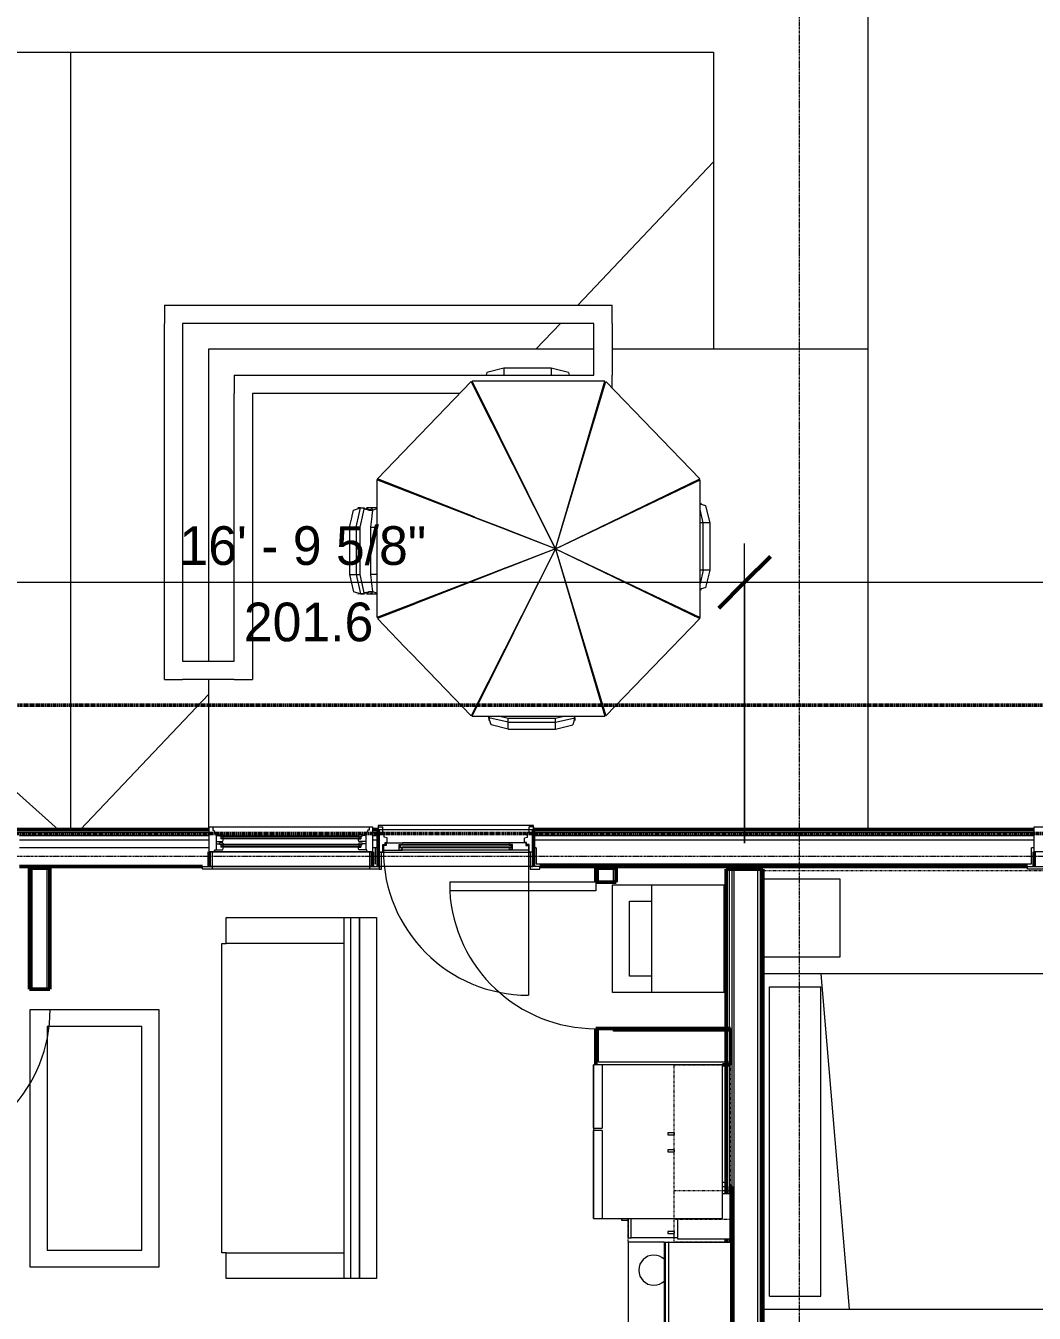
# Model space of a CAD drawing. Header units: inches. Extents: x -4266 to -1814, y 9706 to 12441.
# Drawn here: x -2680.4 to -2445.7, y 10709.9 to 11009.5 of the extents above; entities that cross this region are included whole.
import ezdxf

# ---------------------------------------------------------------- set-up
doc = ezdxf.new("R2010")
doc.units = ezdxf.units.IN
doc.header["$MEASUREMENT"] = 0
for name, pattern in [('Dash', [0.25, 0.125, -0.125]), ('Dash 1_16_', [0.125, 0.0625, -0.0625]), ('Grid Line 1_2_', [0.875, 0.5, -0.125, 0.125, -0.125])]:
    doc.linetypes.add(name, pattern=pattern)
for name, color, linetype, lineweight in [('A-ANNO-DIMS', 211, 'Continuous', 9), ('A-ANNO-DIMS-96', 211, 'Continuous', 9), ('A-DOOR-1', 7, 'Continuous', 9), ('A-DOOR-2', 50, 'Continuous', 20), ('A-DOOR-FRAM-1', 50, 'Continuous', 20), ('A-DOOR-FRAM-2', 7, 'Continuous', 9), ('A-DOOR-GLAZ-1', 7, 'Continuous', 9), ('A-FLOR-2', 10, 'Continuous', 13), ('A-GLAZ-1', 7, 'Continuous', 9), ('A-GLAZ-2', 50, 'Continuous', 20), ('A-WALL', 113, 'Continuous', 13), ('A-WALL-3', 250, 'Continuous', 50), ('A-WALL-4', 10, 'Continuous', 13), ('C-PROP-LINE-2', 91, 'Dash 1_16_', 50), ('I-FURN', 30, 'Continuous', 9), ('I-FURN-1', 7, 'Continuous', 9), ('I-FURN-HDLN-1', 7, 'Dash', 9), ('I-WALL-3', 2, 'Continuous', 50), ('P-SANR-FIXT-2', 7, 'Continuous', 9), ('Q-CASE-2', 7, 'Continuous', 9), ('Q-CASE-4', 7, 'Dash', 9), ('Q-CASE-HDLN-1', 7, 'Dash', 9), ('Q-SPCQ-2', 7, 'Continuous', 9), ('S-GRID-1', 1, 'Grid Line 1_2_', 9)]:
    doc.layers.add(name, color=color, linetype=linetype, lineweight=lineweight)
doc.styles.add('Century Gothic', font='ufonts.com_century-gothic.ttf', dxfattribs={"height": 9})
doc.dimstyles.new('OD__1_16__Tol__', dxfattribs={"dimscale": 12, "dimtxt": 9.397514, "dimasz": 1, "dimexe": 0.75, "dimexo": 0.5, "dimgap": 0.125, "dimtad": 1, "dimdec": 4, "dimrnd": 0.0625, "dimzin": 3, "dimdsep": 46, "dimlunit": 4, "dimtxsty": 'Century Gothic', "dimblk1": 'OBLIQUE', "dimblk2": 'OBLIQUE', "dimsah": 1, "dimcen": 0.09, "dimdle": 0.75, "dimazin": 0, "dimtfac": 1, "dimtdec": 4, "dimtix": 1, "dimtmove": 0, "dimatfit": 3, "dimfxl": 1, "dimtvp": 1, "dimtfill": 1, "dimfrac": 2, "dimtolj": 1, "dimtzin": 0, "dimarcsym": 2})

# ---------------------------------------------------------------- blocks, each defined once
blk = doc.blocks.new('DIMBLOCK4-FLOOR PLAN - 1ST FLOOR')
at = {"layer": 'A-ANNO-DIMS-96'}
for p, q in [((-2714.72, 10819.49), (-2714.72, 10888.99)), ((-2513.12, 10819.24), (-2513.12, 10888.99)), ((-2714.72, 10879.99), (-2513.12, 10879.99)), ((-2714.72, 10879.99), (-2714.72, 10819.49)), ((-2513.12, 10879.99), (-2513.12, 10819.24))]:
    blk.add_line(p, q, dxfattribs=at)
at = {"layer": 'A-ANNO-DIMS-96', "lineweight": 50}
for p, q in [((-2714.72, 10879.99), (-2708.72, 10885.99)), ((-2513.12, 10879.99), (-2507.12, 10885.99)), ((-2714.72, 10879.99), (-2720.72, 10873.99)), ((-2513.12, 10879.99), (-2519.12, 10873.99))]:
    blk.add_line(p, q, dxfattribs=at)
at = {"layer": 'A-ANNO-DIMS-96', "color": 0, "char_height": 9, "attachment_point": 1, "line_spacing_factor": 0.984502, "style": 'Century Gothic', "bg_fill": 3, "box_fill_scale": 1.25, "bg_fill_color": 256, "bg_fill_true_color": 13158600, "bg_fill_transparency": 0}
for s, insert, width in [('16\' - 9 5/8"', (-2644.65, 10893.02), 73.7481), ('201.6', (-2629.66, 10875.25), 37.7691)]:
    blk.add_mtext(s, dxfattribs=dict(at, insert=insert, width=width))
blk = doc.blocks.new('_Oblique')
at = {"color": 0, "linetype": 'ByBlock', "lineweight": -2}
blk.add_line((-0.5, -0.5), (0.5, 0.5), dxfattribs=at)
blk = doc.blocks.new('DIMBLOCK5-FLOOR PLAN - 1ST FLOOR')
at = {"layer": 'A-ANNO-DIMS-96'}
for p, q in [((-2513.12, 10819.24), (-2513.12, 10888.99)), ((-2099.32, 10824.18), (-2099.32, 10888.99)), ((-2513.12, 10879.99), (-2090.32, 10879.99)), ((-2513.12, 10879.99), (-2513.12, 10819.24)), ((-2099.32, 10879.99), (-2099.32, 10824.18))]:
    blk.add_line(p, q, dxfattribs=at)
at = {"layer": 'A-ANNO-DIMS-96', "lineweight": 50}
for p, q in [((-2513.12, 10879.99), (-2507.12, 10885.99)), ((-2099.32, 10879.99), (-2093.32, 10885.99)), ((-2513.12, 10879.99), (-2519.12, 10873.99)), ((-2099.32, 10879.99), (-2105.32, 10873.99))]:
    blk.add_line(p, q, dxfattribs=at)
at = {"layer": 'A-ANNO-DIMS-96', "color": 0, "char_height": 9, "attachment_point": 1, "line_spacing_factor": 0.984502, "style": 'Century Gothic', "bg_fill": 3, "box_fill_scale": 1.25, "bg_fill_color": 256, "bg_fill_true_color": 13158600, "bg_fill_transparency": 0}
for s, insert, width in [('34\' - 5 13/16"', (-2343.96, 10893.02), 90.5741), ('413.8', (-2321.96, 10875.25), 37.7691)]:
    blk.add_mtext(s, dxfattribs=dict(at, insert=insert, width=width))
blk = doc.blocks.new('Outdoor Table01 - 02ZUTB01_dwg-V200-FLOOR PLAN - 1ST FLOOR')
at = {"layer": 'I-FURN'}
for p, q in [((-7, 41.99), (-11, 40.99)), ((-7, 41.99), (4, 41.99)), ((-7, 41.99), (-7, 40.37)), ((4, 41.99), (8, 40.99)), ((4, 41.99), (4, 40.37)), ((-15.38, 39), (4, 0)), ((-15.38, 39), (15.49, 39)), ((-11, 40.99), (-11.5, 39.37)), ((-7, 40.37), (-11.5, 39.37)), ((-11.42, 39.62), (-11.5, 40)), ((-11.5, 39.5), (-11.5, 40)), ((-11.49, 39.42), (-11.5, 39.5)), ((-11.5, 39.37), (-11.5, 39)), ((-11.42, 39), (-11.46, 39.24)), ((-7, 39.5), (-9.25, 39)), ((-7, 40.37), (4, 40.37)), ((-7, 40.37), (-7, 39.5)), ((4, 39.5), (-7, 39.5)), ((4, 40.37), (8.5, 39.37)), ((4, 40.37), (4, 39.5)), ((6.25, 39), (4, 39.5)), ((4, 0), (15.49, 39)), ((8.5, 39.37), (8, 40.99)), ((8.5, 40), (8.42, 39.62)), ((8.46, 39.24), (8.42, 39)), ((8.5, 39.5), (8.49, 39.42)), ((8.5, 39.5), (8.5, 40)), ((8.5, 39.37), (8.5, 39)), ((-37.47, 16.26), (-15.64, 38.89)), ((4, 0), (-15.64, 38.89)), ((4, 0), (15.74, 38.89)), ((15.74, 38.89), (37.57, 16.26)), ((-11.5, 30.7), (-11.5, 31.19)), ((-7.56, 23.27), (-7.74, 23.24)), ((10.22, 20.61), (10.1, 20.71)), ((4, 0), (-37.57, 16)), ((-37.57, -16), (-37.57, 16)), ((4, 0), (-37.47, 16.26)), ((4, 0), (37.57, 16.26)), ((4, 0), (37.68, 16)), ((37.68, 16), (37.68, -16)), ((-43.99, 6), (-42.99, 10)), ((-41.37, 10.5), (-42.99, 10)), ((-42.37, 6), (-41.37, 10.5)), ((-41.5, 10.5), (-42, 10.5)), ((-42, 10.5), (-41.62, 10.42)), ((-41.42, 10.49), (-41.5, 10.5)), ((-40.56, 10.23), (-41.5, 6)), ((-41.37, 10.5), (-40.5, 10.5)), ((-38.5, 10), (-41.24, 10.46)), ((-40.56, 10.21), (-39.5, 10)), ((-40.5, 10.5), (-40.54, 10.34)), ((-39.7, 10.2), (-40, 10.5)), ((-40, 10.5), (-39, 10.5)), ((-38.5, 10), (-39.5, 10)), ((-38.5, 10), (-39, 10.5)), ((-39, 10.5), (-37.57, 10.5)), ((-39, 10.5), (-37.57, 10.5)), ((-38.5, 10), (-39, 6)), ((-37.57, 10.31), (-38.5, 10)), ((-23.32, 10.71), (-23.39, 10.54)), ((23.61, 9.5), (24, 9.5)), ((37.68, 9.44), (38, 9.5)), ((37.68, 9.5), (38, 9.5)), ((38.99, 9), (37.68, 9.4)), ((38.99, 9), (39.99, 5)), ((-43.99, -5), (-43.99, 6)), ((-43.99, 6), (-42.37, 6)), ((-42.37, -5), (-42.37, 6)), ((-42.37, 6), (-41.5, 6)), ((-41.5, 6), (-41.5, -5)), ((-39, 6), (-39, -5)), ((-37.57, 6), (-39, 6)), ((20.51, 7.84), (20.45, 7.97)), ((38.37, 5), (37.68, 8.11)), ((38.37, 5), (37.68, 5)), ((39.99, 5), (38.37, 5)), ((38.37, 5), (38.37, -6)), ((39.99, 5), (39.99, -6)), ((4, 0), (-37.57, -16)), ((4, 0), (-37.47, -16.26)), ((4, 0), (-15.64, -38.89)), ((4, 0), (-15.38, -39)), ((4, 0), (15.49, -39)), ((4, 0), (37.68, -16)), ((4, 0), (37.57, -16.26)), ((4, 0), (15.74, -38.89)), ((-43.99, -5), (-42.99, -9)), ((-43.99, -5), (-42.37, -5)), ((-42.37, -5), (-41.37, -9.5)), ((-42.37, -5), (-41.5, -5)), ((-41.5, -5), (-40.56, -9.23)), ((-39, -5), (-38.5, -9)), ((-39, -5), (-37.57, -5)), ((20.45, -7.97), (20.51, -7.84)), ((38.37, -6), (37.68, -9.11)), ((38.37, -6), (37.68, -6)), ((39.99, -6), (38.37, -6)), ((39.99, -6), (38.99, -10)), ((-42.99, -9), (-41.37, -9.5)), ((-41.62, -9.42), (-42, -9.5)), ((-41.5, -9.5), (-42, -9.5)), ((-41.42, -9.49), (-41.5, -9.5)), ((-41.37, -9.5), (-40.5, -9.5)), ((-38.5, -9), (-41.24, -9.46)), ((-39.5, -9), (-40.56, -9.21)), ((-40.54, -9.34), (-40.5, -9.5)), ((-40, -9.5), (-39.7, -9.2)), ((-39, -9.5), (-40, -9.5)), ((-39.5, -9), (-38.5, -9)), ((-39, -9.5), (-38.5, -9)), ((-37.57, -9.5), (-39, -9.5)), ((-37.57, -9.5), (-39, -9.5)), ((-37.57, -9.31), (-38.5, -9)), ((-23.39, -10.54), (-23.32, -10.71)), ((25.68, -10.5), (26.1, -10.5)), ((38.99, -10), (37.68, -10.4)), ((38, -10.5), (37.68, -10.44)), ((37.68, -10.5), (38, -10.5)), ((-15.64, -38.89), (-37.47, -16.26)), ((37.57, -16.26), (15.74, -38.89)), ((10.1, -20.71), (10.22, -20.61)), ((-8, -23.77), (-8, -24.14)), ((-7.74, -23.24), (-7.56, -23.27)), ((-12.5, -32.68), (-12.5, -33.2)), ((15.49, -39), (-15.38, -39)), ((-12, -40.99), (-12.18, -40.4)), ((-8, -41.99), (-12, -40.99)), ((-8, -41.99), (-8, -40.4)), ((3, -41.99), (3, -40.4)), ((7, -40.99), (3, -41.99)), ((7, -40.99), (7.18, -40.4)), ((3, -41.99), (-8, -41.99))]:
    blk.add_line(p, q, dxfattribs=at)

msp = doc.modelspace()

# ---------------------------------------------------------------- linework, layer by layer
at = {"layer": 'A-DOOR-1'}
for centre, start, end in [((-2547.75154, 10810.1769), 183.365687, 270), ((-2708.82436, 10780.5894), 273.365687, 360)]:
    msp.add_arc(centre, 34.06659, start, end, dxfattribs=at)
at = {"layer": 'A-DOOR-2'}
for p, q in [((-2581.75938, 10810.1769), (-2581.75938, 10808.1769)), ((-2547.75154, 10810.1769), (-2581.75938, 10810.1769)), ((-2547.75154, 10810.1769), (-2547.75154, 10808.1769)), ((-2547.75154, 10808.1769), (-2581.75938, 10808.1769))]:
    msp.add_line(p, q, dxfattribs=at)
at = {"layer": 'A-FLOR-2'}
for p, q in [((-2484.32374, 10934.1894), (-2484.32374, 11077.2894)), ((-2772.32374, 11003.2894), (-2520.32374, 11003.2894)), ((-2520.32374, 11003.2894), (-2520.32374, 10934.1894)), ((-2551.96883, 10944.4394), (-2520.32374, 10977.79166)), ((-2561.69417, 10934.1894), (-2556.00129, 10940.1894)), ((-2548.17374, 10934.1894), (-2637.92374, 10934.1894)), ((-2484.32374, 10934.1894), (-2543.92374, 10934.1894))]:
    msp.add_line(p, q, dxfattribs=at)
at = {"layer": 'A-WALL'}
for p, q in [((-2516.74874, 10813.2394), (-2516.74874, 10737.6769)), ((-2516.12374, 10813.2394), (-2516.12374, 10675.4144)), ((-2515.62374, 10813.2394), (-2515.62374, 10457.5394)), ((-2510.12374, 10813.2394), (-2510.12374, 10457.5394)), ((-2509.49874, 10813.2394), (-2509.49874, 10457.5394)), ((-2516.74874, 10727.1769), (-2516.74874, 10726.4269))]:
    msp.add_line(p, q, dxfattribs=at)
at = {"layer": 'A-WALL-3'}
for p, q in [((-2547.75154, 10810.1769), (-2543.00154, 10810.1769)), ((-2679.57436, 10785.3394), (-2674.82436, 10785.3394)), ((-2547.75154, 10776.1769), (-2547.75154, 10767.6769)), ((-2543.00154, 10776.1769), (-2547.75154, 10776.1769)), ((-2516.37654, 10776.1769), (-2543.00154, 10776.1769)), ((-2516.37654, 10767.6769), (-2516.37654, 10776.1769)), ((-2518.25014, 10767.6769), (-2516.37654, 10767.6769)), ((-2516.12374, 10739.4269), (-2516.49874, 10739.4269)), ((-2516.49874, 10739.4269), (-2516.49874, 10737.6769)), ((-2516.12374, 10675.4144), (-2516.12374, 10739.4269)), ((-2516.49874, 10727.1769), (-2516.49874, 10726.4269))]:
    msp.add_line(p, q, dxfattribs=at)
at = {"layer": 'A-WALL-4'}
for p, q in [((-2648.17374, 10944.4394), (-2543.92374, 10944.4394)), ((-2648.17374, 10944.4394), (-2648.17374, 10940.1894)), ((-2543.92374, 10940.1894), (-2543.92374, 10944.4394)), ((-2548.17374, 10940.1894), (-2643.92374, 10940.1894)), ((-2548.17374, 10928.1894), (-2548.17374, 10940.1894)), ((-2543.92374, 10940.1894), (-2543.92374, 10928.1894)), ((-2631.92374, 10928.1894), (-2548.17374, 10928.1894)), ((-2631.92374, 10928.1894), (-2631.92374, 10923.9394)), ((-2543.92374, 10925.17071), (-2543.92374, 10928.1894)), ((-2579.40519, 10923.9394), (-2627.67374, 10923.9394)), ((-2575.09027, 10923.9394), (-2575.37694, 10923.9394)), ((-2546.20775, 10923.9394), (-2546.47389, 10923.9394)), ((-2547.12654, 10768.3019), (-2547.12654, 10776.1769)), ((-2543.62654, 10775.5519), (-2543.62654, 10776.1769)), ((-2543.00154, 10775.5519), (-2543.62654, 10775.5519)), ((-2516.37654, 10775.5519), (-2543.00154, 10775.5519)), ((-2543.62654, 10768.3019), (-2547.12654, 10768.3019)), ((-2543.00154, 10768.3019), (-2543.62654, 10768.3019)), ((-2516.37654, 10768.3019), (-2543.00154, 10768.3019))]:
    msp.add_line(p, q, dxfattribs=at)
at = {"layer": 'I-FURN'}
for p, q in [((-2633.78119, 10801.95673), (-2606.28119, 10801.95673)), ((-2633.78119, 10795.95673), (-2633.78119, 10801.95673)), ((-2606.28119, 10801.95673), (-2602.78119, 10801.95673)), ((-2606.28119, 10717.95673), (-2606.28119, 10801.95673)), ((-2604.78119, 10717.95673), (-2604.78119, 10801.95673)), ((-2602.78119, 10717.95673), (-2602.78119, 10801.95673)), ((-2602.78119, 10801.95673), (-2602.78119, 10717.95673)), ((-2634.78119, 10795.95673), (-2633.78119, 10795.95673)), ((-2634.78119, 10723.95673), (-2634.78119, 10795.95673)), ((-2606.28119, 10795.95673), (-2633.78119, 10795.95673)), ((-2633.78119, 10723.95673), (-2634.78119, 10723.95673)), ((-2633.78119, 10723.95673), (-2606.28119, 10723.95673)), ((-2633.78119, 10717.95673), (-2633.78119, 10723.95673)), ((-2606.28119, 10717.95673), (-2633.78119, 10717.95673)), ((-2602.78119, 10717.95673), (-2606.28119, 10717.95673))]:
    msp.add_line(p, q, dxfattribs=at)
at = {"layer": 'I-FURN-1'}
for p, q in [((-2508.84989, 10810.8644), (-2508.84989, 10792.8644)), ((-2490.84989, 10810.8644), (-2508.84989, 10810.8644)), ((-2490.84989, 10792.8644), (-2490.84989, 10810.8644)), ((-2602.78119, 10801.95673), (-2598.78119, 10801.95673)), ((-2598.78119, 10801.95673), (-2598.78119, 10717.95673)), ((-2508.84989, 10792.8644), (-2490.84989, 10792.8644)), ((-2429.34989, 10788.8644), (-2508.87374, 10788.8644)), ((-2495.34989, 10788.8644), (-2488.77027, 10710.8644)), ((-2507.34989, 10785.8644), (-2495.34989, 10785.8644)), ((-2507.34989, 10713.8644), (-2507.34989, 10785.8644)), ((-2495.34989, 10713.8644), (-2495.34989, 10785.8644)), ((-2679.42514, 10780.5894), (-2649.42514, 10780.5894)), ((-2679.42514, 10720.5894), (-2679.42514, 10780.5894)), ((-2649.42514, 10780.5894), (-2649.42514, 10720.5894)), ((-2653.42514, 10776.5894), (-2675.42514, 10776.5894)), ((-2675.42514, 10776.5894), (-2675.42514, 10724.5894)), ((-2653.42514, 10724.5894), (-2653.42514, 10776.5894)), ((-2675.42514, 10724.5894), (-2653.42514, 10724.5894)), ((-2649.42514, 10720.5894), (-2679.42514, 10720.5894)), ((-2598.78119, 10717.95673), (-2602.78119, 10717.95673)), ((-2507.34989, 10713.8644), (-2495.34989, 10713.8644)), ((-2508.87374, 10710.8644), (-2429.34989, 10710.8644))]:
    msp.add_line(p, q, dxfattribs=at)
at = {"layer": 'I-WALL-3'}
for p, q in [((-2508.87374, 10813.2394), (-2517.37374, 10813.2394)), ((-2517.37374, 10813.2394), (-2517.37374, 10737.6769)), ((-2508.87374, 10458.1644), (-2508.87374, 10813.2394)), ((-2517.37374, 10727.1769), (-2517.37374, 10726.4269))]:
    msp.add_line(p, q, dxfattribs=at)
at = {"layer": 'P-SANR-FIXT-2'}
for p, q in [((-2543.83904, 10809.5519), (-2517.83904, 10809.5519)), ((-2543.83904, 10784.5519), (-2543.83904, 10809.5519)), ((-2534.74529, 10784.5519), (-2534.74529, 10809.5519)), ((-2517.83904, 10784.5519), (-2517.83904, 10809.5519)), ((-2539.93279, 10805.8019), (-2534.74529, 10805.8019)), ((-2539.93279, 10788.3019), (-2539.93279, 10805.8019)), ((-2534.74529, 10788.3019), (-2539.93279, 10788.3019)), ((-2517.83904, 10784.5519), (-2543.83904, 10784.5519))]:
    msp.add_line(p, q, dxfattribs=at)
at = {"layer": 'Q-CASE-2'}
for p, q in [((-2530.99799, 10751.91534), (-2530.99799, 10751.4269)), ((-2529.49874, 10751.91534), (-2530.99799, 10751.91534)), ((-2529.49874, 10751.91534), (-2529.49874, 10751.4269)), ((-2530.99799, 10751.4269), (-2529.49874, 10751.4269)), ((-2530.99799, 10747.91534), (-2530.99799, 10747.4269)), ((-2529.49874, 10747.91534), (-2530.99799, 10747.91534)), ((-2530.99799, 10747.4269), (-2529.49874, 10747.4269)), ((-2529.49874, 10747.91534), (-2529.49874, 10747.4269)), ((-2518.25014, 10739.4269), (-2517.37374, 10739.4269)), ((-2516.49874, 10737.6769), (-2518.25014, 10737.6769)), ((-2516.49874, 10727.1769), (-2516.49874, 10737.6769)), ((-2541.75014, 10731.9269), (-2541.75014, 10731.5519)), ((-2541.75014, 10731.5519), (-2540.25014, 10731.5519)), ((-2540.25014, 10731.9269), (-2540.25014, 10727.4269)), ((-2540.25014, 10731.5519), (-2540.25014, 10731.9269)), ((-2539.50014, 10727.4269), (-2539.50014, 10731.9269)), ((-2528.74874, 10731.9269), (-2528.74874, 10727.1769)), ((-2530.99799, 10728.91534), (-2530.99799, 10728.4269)), ((-2529.49874, 10728.91534), (-2530.99799, 10728.91534)), ((-2530.99799, 10728.4269), (-2529.49874, 10728.4269)), ((-2529.49874, 10728.91534), (-2529.49874, 10728.4269)), ((-2540.25014, 10727.4269), (-2539.50014, 10727.4269)), ((-2528.74874, 10727.4269), (-2539.50014, 10727.4269)), ((-2531.84948, 10726.4269), (-2531.84948, 10696.54501)), ((-2531.84948, 10726.4269), (-2531.64384, 10726.4269)), ((-2531.64384, 10726.4269), (-2530.85644, 10726.4269)), ((-2531.64384, 10726.4269), (-2531.64384, 10696.54501)), ((-2530.85644, 10726.4269), (-2530.85644, 10696.54501)), ((-2530.73833, 10726.4269), (-2516.25014, 10726.4269)), ((-2530.73833, 10696.54501), (-2530.73833, 10726.4269)), ((-2528.74874, 10727.1769), (-2516.49874, 10727.1769)), ((-2516.25014, 10696.54501), (-2516.25014, 10726.4269))]:
    msp.add_line(p, q, dxfattribs=at)
at = {"layer": 'Q-CASE-4'}
for p, q in [((-2529.49874, 10767.6769), (-2516.49874, 10767.6769)), ((-2529.49874, 10731.6769), (-2529.49874, 10767.6769)), ((-2516.49874, 10767.6769), (-2516.49874, 10731.6769)), ((-2529.49874, 10738.4269), (-2516.49874, 10738.4269)), ((-2529.49874, 10726.4269), (-2529.49874, 10738.4269)), ((-2516.49874, 10738.4269), (-2516.49874, 10726.4269)), ((-2516.49874, 10731.6769), (-2529.49874, 10731.6769)), ((-2516.49874, 10726.4269), (-2529.49874, 10726.4269))]:
    msp.add_line(p, q, dxfattribs=at)
at = {"layer": 'Q-CASE-HDLN-1'}
for p, q in [((-2518.25014, 10740.4269), (-2517.37374, 10740.4269)), ((-2540.25014, 10726.4269), (-2540.25014, 10731.9269))]:
    msp.add_line(p, q, dxfattribs=at)
at = {"layer": 'Q-SPCQ-2'}
for p, q in [((-2518.25014, 10767.6769), (-2548.25014, 10767.6769)), ((-2548.25014, 10767.6769), (-2548.25014, 10731.9269)), ((-2548.25014, 10752.9269), (-2548.25014, 10767.6769)), ((-2546.25014, 10767.6769), (-2548.25014, 10767.6769)), ((-2546.25014, 10767.6769), (-2546.25014, 10752.9269)), ((-2518.25014, 10731.9269), (-2518.25014, 10767.6769)), ((-2548.25014, 10752.9269), (-2546.25014, 10752.9269)), ((-2548.25014, 10731.9269), (-2548.25014, 10752.4269)), ((-2546.25014, 10752.4269), (-2548.25014, 10752.4269)), ((-2546.25014, 10752.4269), (-2546.25014, 10731.9269)), ((-2548.25014, 10731.9269), (-2518.25014, 10731.9269)), ((-2548.25014, 10731.9269), (-2546.25014, 10731.9269)), ((-2531.84948, 10726.4269), (-2540.25014, 10726.4269)), ((-2540.25014, 10726.4269), (-2540.25014, 10696.4269)), ((-2530.73833, 10726.4269), (-2530.85644, 10726.4269))]:
    msp.add_line(p, q, dxfattribs=at)
for start, end in [(90, 270), (46.4341229, 90), (351.0227551, 8.9772449), (270, 313.6121302)]:
    msp.add_arc((-2534.25014, 10719.9269), 3.5, start, end, dxfattribs=at)

# ---------------------------------------------------------------- next in the draw order: dimensions: what is measured, and where the dimension line sits
at = {"layer": 'A-ANNO-DIMS'}
dim = msp.add_linear_dim(base=(-2513.12374, 10879.98515), p1=(-2714.72374, 10813.4894), p2=(-2513.12374, 10813.2394), dimstyle='OD__1_16__Tol__', override={"dimpost": '<>\\X', "dimfxl": 201.600155}, dxfattribs=at)
dim.commit()
dim.dimension.update_dxf_attribs({"geometry": 'DIMBLOCK4-FLOOR PLAN - 1ST FLOOR', "text_midpoint": (-2613.92374, 10879.98515)})

# ---------------------------------------------------------------- next in the draw order: linework, layer by layer
at = {"layer": 'A-DOOR-1'}
msp.add_line((-2563.44874, 10817.64565), (-2563.44874, 10783.89565), dxfattribs=at)
msp.add_arc((-2563.44874, 10817.64565), 33.75, 180, 270, dxfattribs=at)
at = {"layer": 'A-DOOR-2'}
for p, q in [((-2596.58238, 10818.71865), (-2597.19874, 10818.7079)), ((-2597.19874, 10818.7079), (-2597.19874, 10817.64565)), ((-2596.58238, 10819.36415), (-2596.58238, 10818.71865)), ((-2596.58238, 10819.36415), (-2592.76124, 10819.36415)), ((-2593.51124, 10818.9579), (-2592.76124, 10818.9579)), ((-2593.51124, 10817.64565), (-2593.51124, 10818.9579)), ((-2592.76124, 10818.2079), (-2593.51124, 10818.2079)), ((-2593.51124, 10817.7079), (-2592.99727, 10817.7079)), ((-2593.51124, 10817.64565), (-2593.51124, 10817.7079)), ((-2592.99727, 10817.7079), (-2592.79224, 10817.9599)), ((-2592.79224, 10817.9599), (-2592.76124, 10818.1459)), ((-2592.76124, 10819.0519), (-2592.79158, 10819.36415)), ((-2567.88624, 10819.3644), (-2592.76124, 10819.3644)), ((-2592.76124, 10818.9579), (-2592.76124, 10819.0519)), ((-2592.76124, 10818.1459), (-2592.76124, 10818.2079)), ((-2564.06509, 10819.36415), (-2567.88624, 10819.36415)), ((-2567.88624, 10819.0519), (-2567.85589, 10819.36415)), ((-2567.88624, 10818.9579), (-2567.88624, 10819.0519)), ((-2567.13624, 10818.9579), (-2567.88624, 10818.9579)), ((-2567.88624, 10818.2079), (-2567.13624, 10818.2079)), ((-2567.88624, 10818.1459), (-2567.88624, 10818.2079)), ((-2567.85524, 10817.9599), (-2567.88624, 10818.1459)), ((-2567.65021, 10817.7079), (-2567.85524, 10817.9599)), ((-2567.13624, 10817.7079), (-2567.65021, 10817.7079)), ((-2567.13624, 10817.64565), (-2567.13624, 10818.9579)), ((-2567.13624, 10817.64565), (-2567.13624, 10817.7079)), ((-2564.06509, 10819.36415), (-2564.06509, 10818.71865)), ((-2564.06509, 10818.71865), (-2563.44874, 10818.7079)), ((-2563.44874, 10818.7079), (-2563.44874, 10817.64565)), ((-2597.19874, 10817.64565), (-2592.76124, 10817.64565)), ((-2567.88624, 10817.64565), (-2592.76124, 10817.64565)), ((-2563.44874, 10817.64565), (-2567.88624, 10817.64565))]:
    msp.add_line(p, q, dxfattribs=at)
at = {"layer": 'A-DOOR-FRAM-1'}
for p, q in [((-2599.71202, 10821.7394), (-2598.38624, 10821.7394)), ((-2562.26124, 10823.39565), (-2598.38624, 10823.39565)), ((-2598.38624, 10823.39565), (-2598.38624, 10822.4894)), ((-2598.38624, 10823.0519), (-2598.38624, 10817.1769)), ((-2598.38624, 10823.0519), (-2597.35499, 10823.0519)), ((-2597.35499, 10821.93025), (-2597.35499, 10823.0519)), ((-2597.01124, 10821.68955), (-2597.35499, 10821.93025)), ((-2597.01124, 10820.6884), (-2597.01124, 10821.68955)), ((-2596.32374, 10820.53322), (-2597.01124, 10820.6884)), ((-2564.32374, 10820.53322), (-2563.63624, 10820.6884)), ((-2563.63624, 10821.68955), (-2563.29249, 10821.93025)), ((-2563.63624, 10820.6884), (-2563.63624, 10821.68955)), ((-2563.29249, 10821.93025), (-2563.29249, 10823.0519)), ((-2562.26124, 10823.0519), (-2563.29249, 10823.0519)), ((-2562.26124, 10822.4894), (-2562.26124, 10823.39565)), ((-2562.26124, 10823.0519), (-2562.26124, 10817.1769)), ((-2560.63624, 10821.7394), (-2562.26124, 10821.7394)), ((-2597.35499, 10818.9589), (-2596.77624, 10818.9589)), ((-2597.35499, 10817.1769), (-2597.35499, 10818.9589)), ((-2596.77624, 10818.9589), (-2596.77624, 10819.3959)), ((-2596.77624, 10819.3959), (-2596.32374, 10819.3959)), ((-2596.32374, 10819.3959), (-2596.32374, 10820.53322)), ((-2564.32374, 10819.3959), (-2564.32374, 10820.53322)), ((-2563.87124, 10819.3959), (-2564.32374, 10819.3959)), ((-2563.87124, 10818.9589), (-2563.87124, 10819.3959)), ((-2563.29249, 10818.9589), (-2563.87124, 10818.9589)), ((-2563.29249, 10817.1769), (-2563.29249, 10818.9589)), ((-2598.01124, 10817.1769), (-2598.38624, 10817.1769)), ((-2598.38624, 10817.1769), (-2597.35499, 10817.1769)), ((-2598.38624, 10817.1769), (-2598.26124, 10817.1769)), ((-2597.63624, 10817.1769), (-2563.01124, 10817.1769)), ((-2562.26124, 10817.1769), (-2563.29249, 10817.1769)), ((-2562.38624, 10817.1769), (-2562.26124, 10817.1769))]:
    msp.add_line(p, q, dxfattribs=at)
at = {"layer": 'A-DOOR-FRAM-2'}
for p, q in [((-2597.63624, 10817.1769), (-2598.26124, 10817.1769)), ((-2598.26124, 10817.1769), (-2598.26124, 10813.8644)), ((-2597.63624, 10813.8644), (-2597.63624, 10817.1769)), ((-2562.38624, 10817.1769), (-2563.01124, 10817.1769)), ((-2563.01124, 10817.1769), (-2563.01124, 10813.8644)), ((-2562.38624, 10813.8644), (-2562.38624, 10817.1769)), ((-2598.14952, 10813.8644), (-2597.63624, 10813.8644)), ((-2597.63624, 10813.8644), (-2598.14952, 10813.8644)), ((-2598.14952, 10813.2394), (-2597.63624, 10813.2394)), ((-2597.63624, 10813.2394), (-2597.63624, 10813.8644)), ((-2563.01124, 10813.8644), (-2562.38624, 10813.8644)), ((-2560.76124, 10813.8644), (-2563.01124, 10813.8644)), ((-2563.01124, 10813.8644), (-2563.01124, 10813.2394)), ((-2563.01124, 10813.2394), (-2560.76124, 10813.2394)), ((-2560.76124, 10813.2394), (-2560.76124, 10813.8644))]:
    msp.add_line(p, q, dxfattribs=at)
at = {"layer": 'A-DOOR-GLAZ-1'}
for p, q in [((-2592.76124, 10818.8019), (-2593.51124, 10818.8019)), ((-2593.51124, 10818.3644), (-2592.76124, 10818.3644)), ((-2593.30124, 10818.8019), (-2593.30124, 10818.3644)), ((-2567.88624, 10818.95815), (-2592.76124, 10818.95815)), ((-2567.88624, 10818.8019), (-2592.76124, 10818.8019)), ((-2567.88624, 10818.3644), (-2592.76124, 10818.3644)), ((-2567.88624, 10818.20815), (-2592.76124, 10818.20815)), ((-2567.88624, 10818.8019), (-2567.13624, 10818.8019)), ((-2567.13624, 10818.3644), (-2567.88624, 10818.3644)), ((-2567.34624, 10818.8019), (-2567.34624, 10818.3644))]:
    msp.add_line(p, q, dxfattribs=at)
at = {"layer": 'A-FLOR-2'}
for p, q in [((-2670.04874, 11003.2894), (-2670.04874, 10822.4894)), ((-2637.92374, 10934.1894), (-2637.92374, 10861.6394)), ((-2772.32374, 10911.05399), (-2672.8565, 10822.4894)), ((-2637.92374, 10857.3894), (-2637.92374, 10822.4894)), ((-2667.6767, 10822.4894), (-2637.92374, 10853.84745))]:
    msp.add_line(p, q, dxfattribs=at)
at = {"layer": 'A-GLAZ-1'}
for p, q in [((-2635.01671, 10820.8019), (-2634.42296, 10820.8019)), ((-2634.54796, 10820.8019), (-2634.54796, 10820.4269)), ((-2603.02452, 10820.9269), (-2634.42296, 10820.9269)), ((-2603.02452, 10820.8019), (-2634.42296, 10820.8019)), ((-2602.43077, 10820.8019), (-2603.02452, 10820.8019)), ((-2602.89952, 10820.8019), (-2602.89952, 10820.4269)), ((-2635.01671, 10820.4269), (-2634.42296, 10820.4269)), ((-2635.01671, 10818.8644), (-2634.42296, 10818.8644)), ((-2635.01671, 10818.4894), (-2634.42296, 10818.4894)), ((-2634.54796, 10818.8644), (-2634.54796, 10818.4894)), ((-2603.02452, 10820.4269), (-2634.42296, 10820.4269)), ((-2603.02452, 10820.3019), (-2634.42296, 10820.3019)), ((-2603.02452, 10818.9894), (-2634.42296, 10818.9894)), ((-2603.02452, 10818.8644), (-2634.42296, 10818.8644)), ((-2603.02452, 10818.4894), (-2634.42296, 10818.4894)), ((-2603.02452, 10818.3644), (-2634.42296, 10818.3644)), ((-2602.43077, 10820.4269), (-2603.02452, 10820.4269)), ((-2602.43077, 10818.8644), (-2603.02452, 10818.8644)), ((-2602.43077, 10818.4894), (-2603.02452, 10818.4894)), ((-2602.89952, 10818.8644), (-2602.89952, 10818.4894)), ((-2637.67296, 10813.8644), (-2637.67296, 10817.2394)), ((-2637.67296, 10817.2394), (-2599.77452, 10817.2394)), ((-2637.04796, 10817.2394), (-2637.04796, 10813.8644)), ((-2600.39952, 10817.2394), (-2600.39952, 10813.8644)), ((-2599.77452, 10817.2394), (-2599.77452, 10813.8644)), ((-2639.29796, 10813.2394), (-2639.29796, 10813.8644)), ((-2639.29796, 10813.8644), (-2598.14952, 10813.8644)), ((-2598.14952, 10813.2394), (-2639.29796, 10813.2394)), ((-2599.77452, 10813.8644), (-2637.67296, 10813.8644)), ((-2637.04796, 10813.8644), (-2637.04796, 10813.2394)), ((-2600.39952, 10813.8644), (-2600.39952, 10813.2394)), ((-2598.14952, 10813.8644), (-2598.14952, 10813.2394))]:
    msp.add_line(p, q, dxfattribs=at)
at = {"layer": 'A-GLAZ-2'}
for p, q in [((-2637.73546, 10821.7394), (-2639.23546, 10821.7394)), ((-2637.73546, 10817.2394), (-2637.73546, 10823.1144)), ((-2637.73546, 10823.1144), (-2599.71202, 10823.1144)), ((-2636.92296, 10823.1144), (-2636.92296, 10822.3019)), ((-2636.92296, 10822.3019), (-2636.64827, 10822.3019)), ((-2636.64827, 10822.3019), (-2636.32921, 10821.4894)), ((-2636.32921, 10821.4894), (-2635.86046, 10821.4894)), ((-2636.14171, 10821.0519), (-2635.29796, 10821.0519)), ((-2636.14171, 10821.0519), (-2636.14171, 10817.7394)), ((-2635.86046, 10821.4894), (-2635.86046, 10821.0519)), ((-2634.57921, 10821.27065), (-2635.29796, 10821.27065)), ((-2635.29796, 10820.9269), (-2635.29796, 10821.27065)), ((-2634.42608, 10820.9269), (-2635.29796, 10820.9269)), ((-2635.01671, 10820.9269), (-2635.01671, 10820.3019)), ((-2634.57921, 10821.27065), (-2634.42608, 10820.9269)), ((-2602.86827, 10821.27065), (-2603.02139, 10820.9269)), ((-2603.02139, 10820.9269), (-2602.14952, 10820.9269)), ((-2602.86827, 10821.27065), (-2602.14952, 10821.27065)), ((-2602.43077, 10820.9269), (-2602.43077, 10820.3019)), ((-2602.14952, 10820.9269), (-2602.14952, 10821.27065)), ((-2601.30577, 10821.0519), (-2602.14952, 10821.0519)), ((-2601.58702, 10821.4894), (-2601.58702, 10821.0519)), ((-2601.11827, 10821.4894), (-2601.58702, 10821.4894)), ((-2601.30577, 10821.0519), (-2601.30577, 10817.7394)), ((-2600.7992, 10822.3019), (-2601.11827, 10821.4894)), ((-2600.52452, 10822.3019), (-2600.7992, 10822.3019)), ((-2600.52452, 10823.1144), (-2600.52452, 10822.3019)), ((-2599.71202, 10823.1144), (-2599.71202, 10817.2394)), ((-2599.71202, 10821.7394), (-2598.21202, 10821.7394)), ((-2636.39171, 10817.51956), (-2636.39171, 10817.7394)), ((-2636.39171, 10817.7394), (-2634.57921, 10817.7394)), ((-2636.14171, 10819.6769), (-2634.57921, 10819.6769)), ((-2636.14171, 10819.1144), (-2635.29796, 10819.1144)), ((-2634.57921, 10819.33315), (-2635.29796, 10819.33315)), ((-2635.29796, 10818.9894), (-2635.29796, 10819.33315)), ((-2634.42608, 10818.9894), (-2635.29796, 10818.9894)), ((-2634.42296, 10820.3019), (-2635.01671, 10820.3019)), ((-2635.01671, 10818.9894), (-2635.01671, 10818.3644)), ((-2634.42296, 10818.3644), (-2635.01671, 10818.3644)), ((-2634.57921, 10819.6769), (-2634.42296, 10820.3019)), ((-2634.57921, 10819.33315), (-2634.42608, 10818.9894)), ((-2634.57921, 10817.7394), (-2634.42296, 10818.3644)), ((-2603.02452, 10820.3019), (-2602.43077, 10820.3019)), ((-2602.86827, 10819.6769), (-2603.02452, 10820.3019)), ((-2603.02452, 10818.3644), (-2602.43077, 10818.3644)), ((-2602.86827, 10817.7394), (-2603.02452, 10818.3644)), ((-2602.86827, 10819.33315), (-2603.02139, 10818.9894)), ((-2603.02139, 10818.9894), (-2602.14952, 10818.9894)), ((-2601.30577, 10819.6769), (-2602.86827, 10819.6769)), ((-2602.86827, 10819.33315), (-2602.14952, 10819.33315)), ((-2601.05577, 10817.7394), (-2602.86827, 10817.7394)), ((-2602.43077, 10818.9894), (-2602.43077, 10818.3644)), ((-2602.14952, 10818.9894), (-2602.14952, 10819.33315)), ((-2601.30577, 10819.1144), (-2602.14952, 10819.1144)), ((-2601.05577, 10817.51956), (-2601.05577, 10817.7394)), ((-2599.71202, 10817.2394), (-2637.73546, 10817.2394)), ((-2636.39171, 10817.51956), (-2636.72559, 10817.2394)), ((-2601.05577, 10817.51956), (-2600.72189, 10817.2394))]:
    msp.add_line(p, q, dxfattribs=at)
at = {"layer": 'A-WALL-3'}
for p, q in [((-2637.73546, 10822.4894), (-2791.71202, 10822.4894)), ((-2598.38624, 10822.4894), (-2599.71202, 10822.4894)), ((-2598.38624, 10813.8644), (-2598.38624, 10822.4894)), ((-2562.26124, 10822.4894), (-2562.26124, 10813.8644)), ((-2637.73546, 10813.8644), (-2637.73546, 10817.2394)), ((-2599.71202, 10817.2394), (-2599.71202, 10813.8644)), ((-2681.84874, 10813.8644), (-2639.29796, 10813.8644)), ((-2679.57436, 10813.4894), (-2679.57436, 10785.3394)), ((-2674.82436, 10813.4894), (-2679.57436, 10813.4894)), ((-2674.82436, 10785.3394), (-2674.82436, 10813.4894)), ((-2547.75154, 10813.4894), (-2547.75154, 10810.1769)), ((-2543.00154, 10813.4894), (-2547.75154, 10813.4894)), ((-2543.00154, 10810.1769), (-2543.00154, 10813.4894))]:
    msp.add_line(p, q, dxfattribs=at)
at = {"layer": 'A-WALL-4'}
for p, q in [((-2648.17374, 10857.3894), (-2648.17374, 10940.1894)), ((-2643.92374, 10940.1894), (-2643.92374, 10861.6394)), ((-2631.92374, 10861.6394), (-2631.92374, 10923.9394)), ((-2627.67374, 10923.9394), (-2627.67374, 10857.3894)), ((-2643.92374, 10861.6394), (-2631.92374, 10861.6394)), ((-2648.17374, 10857.3894), (-2643.92374, 10857.3894)), ((-2631.92374, 10857.3894), (-2643.92374, 10857.3894)), ((-2631.92374, 10857.3894), (-2627.67374, 10857.3894)), ((-2637.73546, 10821.7394), (-2791.71202, 10821.7394)), ((-2637.73546, 10820.9894), (-2681.84874, 10820.9894)), ((-2598.38624, 10821.7394), (-2599.71202, 10821.7394)), ((-2598.38624, 10820.9894), (-2599.71202, 10820.9894)), ((-2598.38624, 10822.4894), (-2562.26124, 10822.4894)), ((-2637.73546, 10819.9894), (-2681.84874, 10819.9894)), ((-2637.73546, 10818.1769), (-2681.84874, 10818.1769)), ((-2598.38624, 10819.9894), (-2599.71202, 10819.9894)), ((-2599.08702, 10818.1769), (-2599.71202, 10818.1769)), ((-2599.08702, 10818.1769), (-2599.08702, 10814.4894)), ((-2599.01124, 10814.4894), (-2599.01124, 10818.1769)), ((-2598.38624, 10818.1769), (-2599.01124, 10818.1769)), ((-2561.63624, 10818.1769), (-2562.26124, 10818.1769)), ((-2561.63624, 10818.1769), (-2561.63624, 10814.4894)), ((-2678.94936, 10785.3394), (-2678.94936, 10813.4894)), ((-2675.44936, 10785.3394), (-2675.44936, 10813.4894)), ((-2599.08702, 10814.4894), (-2599.01124, 10814.4894)), ((-2563.01124, 10813.8644), (-2597.63624, 10813.8644)), ((-2547.12654, 10810.1769), (-2547.12654, 10813.4894)), ((-2543.62654, 10810.1769), (-2543.62654, 10813.4894))]:
    msp.add_line(p, q, dxfattribs=at)

# ---------------------------------------------------------------- next in the draw order: block references
at = {"extrusion": (0, 0, -1), "zscale": -1, "rotation": 180}
msp.add_blockref('Outdoor Table01 - 02ZUTB01_dwg-V200-FLOOR PLAN - 1ST FLOOR', (2561.12374, 10887.7894), dxfattribs=at)

# ---------------------------------------------------------------- next in the draw order: dimensions: what is measured, and where the dimension line sits
at = {"layer": 'A-ANNO-DIMS'}
dim = msp.add_linear_dim(base=(-2099.32374, 10879.98515), p1=(-2513.12374, 10813.2394), p2=(-2099.32374, 10818.1769), dimstyle='OD__1_16__Tol__', override={"dimpost": '<>\\X', "dimfxl": 413.829456}, dxfattribs=at)
dim.commit()
dim.dimension.update_dxf_attribs({"geometry": 'DIMBLOCK5-FLOOR PLAN - 1ST FLOOR', "text_midpoint": (-2306.22374, 10879.98515)})

# ---------------------------------------------------------------- next in the draw order: linework, layer by layer
at = {"layer": 'A-FLOR-2'}
msp.add_line((-2484.32374, 10822.4894), (-2484.32374, 10934.1894), dxfattribs=at)
at = {"layer": 'A-GLAZ-1'}
for p, q in [((-2447.29796, 10813.2394), (-2447.29796, 10813.8644)), ((-2447.29796, 10813.8644), (-2406.14952, 10813.8644)), ((-2406.14952, 10813.2394), (-2447.29796, 10813.2394))]:
    msp.add_line(p, q, dxfattribs=at)
at = {"layer": 'A-GLAZ-2'}
for p, q in [((-2445.73546, 10821.7394), (-2447.23546, 10821.7394)), ((-2445.73546, 10817.2394), (-2445.73546, 10823.1144)), ((-2445.73546, 10823.1144), (-2407.71202, 10823.1144)), ((-2407.71202, 10817.2394), (-2445.73546, 10817.2394))]:
    msp.add_line(p, q, dxfattribs=at)
at = {"layer": 'A-WALL-3'}
for p, q in [((-2445.73546, 10822.4894), (-2562.26124, 10822.4894)), ((-2445.73546, 10813.8644), (-2445.73546, 10817.2394)), ((-2560.76124, 10813.8644), (-2447.29796, 10813.8644))]:
    msp.add_line(p, q, dxfattribs=at)
at = {"layer": 'A-WALL-4'}
for p, q in [((-2445.73546, 10821.7394), (-2562.26124, 10821.7394)), ((-2445.73546, 10820.9894), (-2562.26124, 10820.9894)), ((-2445.73546, 10819.9894), (-2562.26124, 10819.9894)), ((-2446.36046, 10814.4894), (-2446.36046, 10818.1769)), ((-2445.73546, 10818.1769), (-2446.36046, 10818.1769)), ((-2561.63624, 10814.4894), (-2446.36046, 10814.4894))]:
    msp.add_line(p, q, dxfattribs=at)
at = {"layer": 'C-PROP-LINE-2'}
for p, q in [((-2067.92374, 10851.3894), (-3400.04874, 10851.3894)), ((-2099.26202, 10821.4894), (-3402.04874, 10821.4894))]:
    msp.add_line(p, q, dxfattribs=at)
at = {"layer": 'I-FURN-HDLN-1'}
msp.add_line((-2393.34989, 10812.8644), (-2508.87374, 10812.8644), dxfattribs=at)
at = {"layer": 'S-GRID-1'}
for p, q in [((-2500.32374, 9836.17969), (-2500.32374, 12376.79045)), ((-1814.20638, 10816.1894), (-4168.71446, 10816.1894))]:
    msp.add_line(p, q, dxfattribs=at)

doc.saveas('drawing.dxf')
